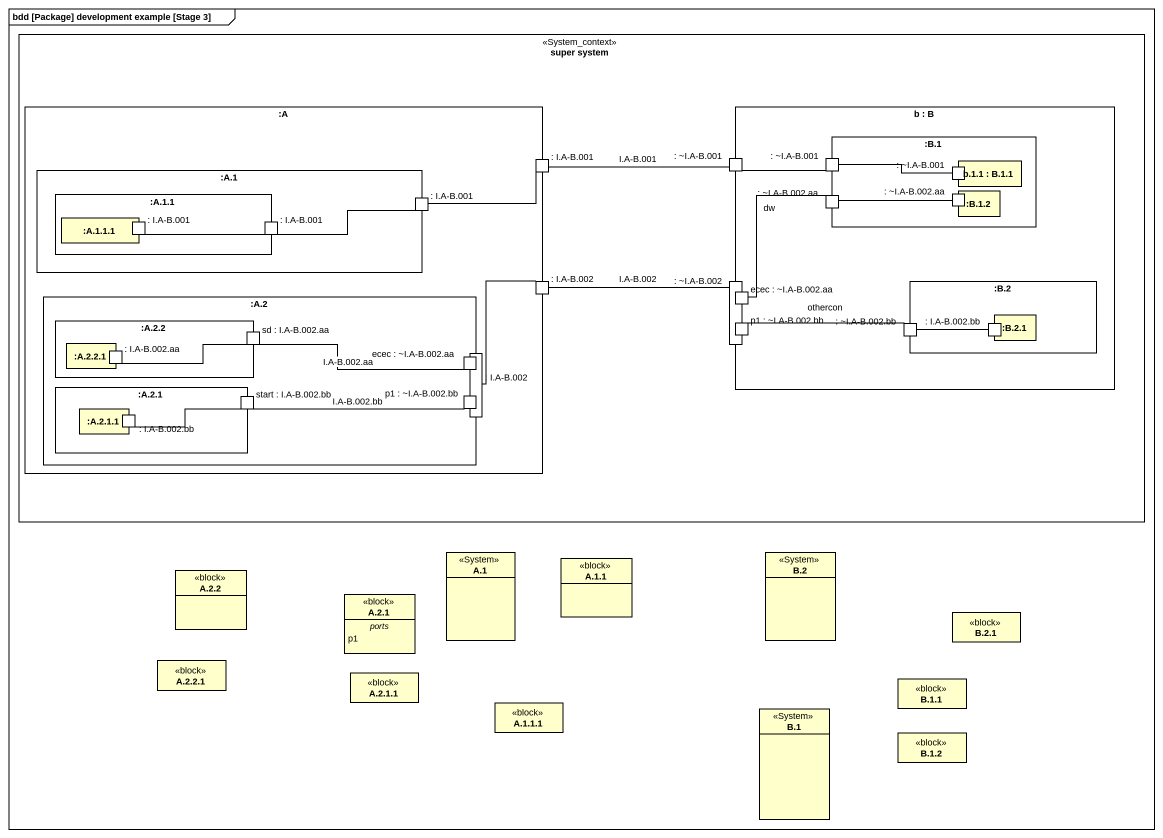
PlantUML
@startuml
mainframe bdd [Package] development example [Stage 3]
allowmixing
hide circle
hide empty members
rectangle "super system" as super_system <<System_context>> {
  rectangle ":A" as A {
    rectangle ":A.1" as A_1 {
      rectangle ":A.1.1" as A_1_1 {
        rectangle ":A.1.1.1" as A_1_1_1 {
          port ": I.A-B.001" as I_A_B_001_5
        }
        port ": I.A-B.001" as I_A_B_001_6
      }
      port ": I.A-B.001" as I_A_B_001_7
    }
    port ": I.A-B.001" as I_A_B_001
    rectangle ":A.2" as A_2 {
      rectangle ":A.2.2" as A_2_2 {
        rectangle ":A.2.2.1" as A_2_2_1 {
          port ": I.A-B.002.aa" as I_A_B_002_aa_3
        }
        port "sd : I.A-B.002.aa" as sd_I_A_B_002_aa
      }
      rectangle ":A.2.1" as A_2_1 {
        rectangle ":A.2.1.1" as A_2_1_1 {
          port ": I.A-B.002.bb" as I_A_B_002_bb_3
        }
        port "start : I.A-B.002.bb" as start_I_A_B_002_bb
      }
      port "ecec : ~I.A-B.002.aa" as ecec_I_A_B_002_aa_2
      port ": I.A-B.002" as I_A_B_002_3
      port "p1 : ~I.A-B.002.bb" as p1_I_A_B_002_bb_2
    }
    port ": I.A-B.002" as I_A_B_002
  }
  rectangle "b : B" as b {
    rectangle ":B.1" as B_1 {
      port ": ~I.A-B.001" as I_A_B_001_3
      port ": ~I.A-B.002.aa" as I_A_B_002_aa
      rectangle "b.1.1 : B.1.1" as b_1_1 {
        port ": ~I.A-B.001" as I_A_B_001_4
      }
      rectangle ":B.1.2" as B_1_2 {
        port ": ~I.A-B.002.aa" as I_A_B_002_aa_2
      }
    }
    port ": ~I.A-B.001" as I_A_B_001_2
    port ": ~I.A-B.002" as I_A_B_002_2
    port "ecec : ~I.A-B.002.aa" as ecec_I_A_B_002_aa
    rectangle ":B.2" as B_2 {
      port ": ~I.A-B.002.bb" as I_A_B_002_bb
      rectangle ":B.2.1" as B_2_1 {
        port ": I.A-B.002.bb" as I_A_B_002_bb_2
      }
    }
    port "p1 : ~I.A-B.002.bb" as p1_I_A_B_002_bb
  }
}
class "A.2.2" as A_2_2_2 <<block>>
class "A.1" as A_1_2 <<System>>
class "A.1.1" as A_1_1_2 <<block>>
class "B.2" as B_2_2 <<System>>
class "A.2.1" as A_2_1_2 <<block>> {
  -- ports --
  p1
}
class "B.2.1" as B_2_1_2 <<block>>
class "A.2.2.1" as A_2_2_1_2 <<block>>
class "A.2.1.1" as A_2_1_1_2 <<block>>
class "B.1.1" as B_1_1 <<block>>
class "A.1.1.1" as A_1_1_1_2 <<block>>
class "B.1" as B_1_3 <<System>>
class "B.1.2" as B_1_2_2 <<block>>
I_A_B_001 -right- I_A_B_001_2 : I.A-B.001
I_A_B_001 -left- I_A_B_001_7
I_A_B_001_2 -right- I_A_B_001_3
I_A_B_001_3 -right- I_A_B_001_4
I_A_B_002_aa -right- I_A_B_002_aa_2
I_A_B_001_6 -left- I_A_B_001_5
I_A_B_001_7 -left- I_A_B_001_6
I_A_B_002 -right- I_A_B_002_2 : I.A-B.002
I_A_B_002 -- I_A_B_002_3
ecec_I_A_B_002_aa -up- I_A_B_002_aa : dw
sd_I_A_B_002_aa -left- I_A_B_002_aa_3
p1_I_A_B_002_bb -right- I_A_B_002_bb : othercon
I_A_B_002_bb -right- I_A_B_002_bb_2
ecec_I_A_B_002_aa_2 -left- sd_I_A_B_002_aa : I.A-B.002.aa
start_I_A_B_002_bb -left- I_A_B_002_bb_3
p1_I_A_B_002_bb_2 -left- start_I_A_B_002_bb : I.A-B.002.bb
@enduml
